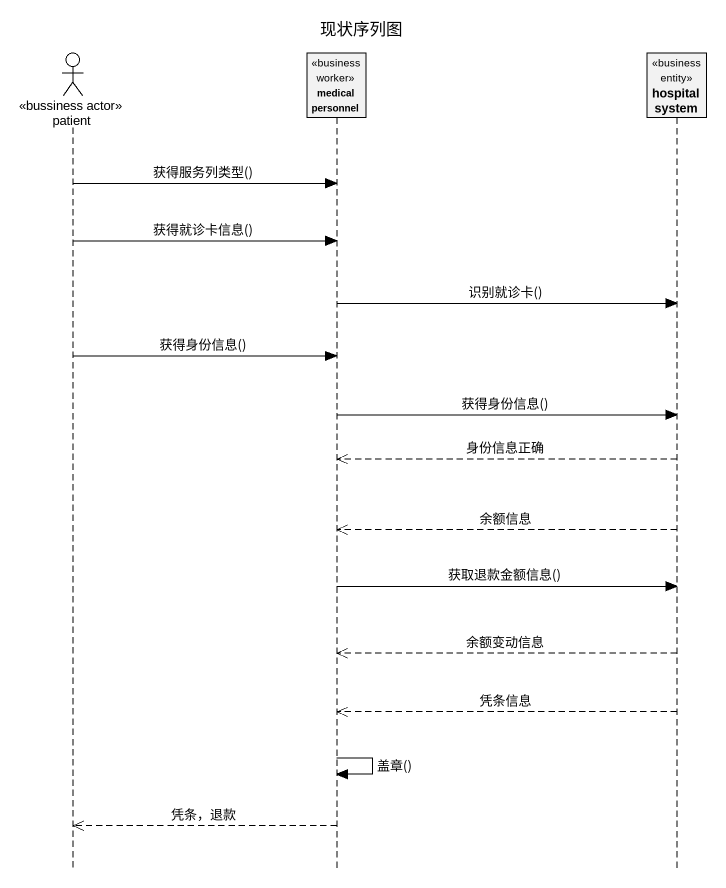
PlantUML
@startuml
title 现状序列图
hide footbox
actor patient <<bussiness actor>>
participant "medical personnel" as medical_personnel <<business worker>>
participant "hospital system" as hospital_system <<business entity>>

patient -> medical_personnel : 获得服务列类型()
patient -> medical_personnel : 获得就诊卡信息()
medical_personnel -> hospital_system : 识别就诊卡()
patient -> medical_personnel : 获得身份信息()
medical_personnel -> hospital_system : 获得身份信息()
hospital_system -->> medical_personnel : 身份信息正确
hospital_system -->> medical_personnel : 余额信息
medical_personnel -> hospital_system : 获取退款金额信息()
hospital_system -->> medical_personnel : 余额变动信息
hospital_system -->> medical_personnel : 凭条信息
medical_personnel -> medical_personnel : 盖章()
medical_personnel -->> patient : 凭条，退款
@enduml
